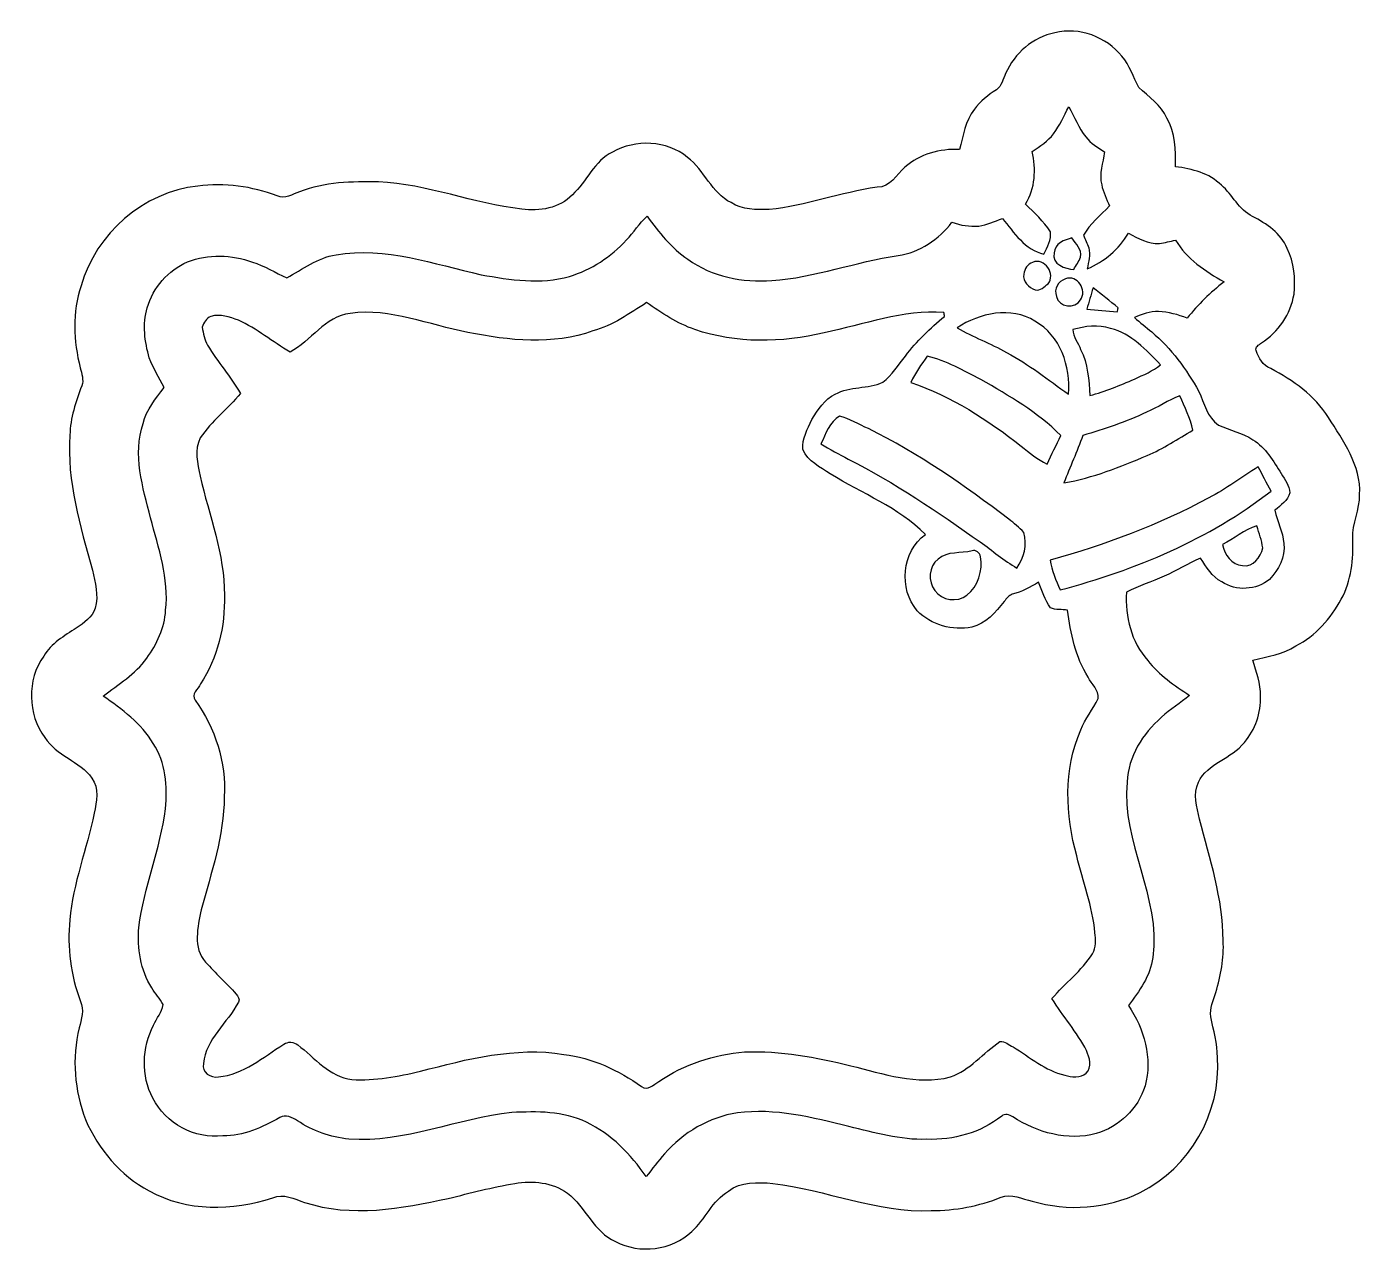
# Model space of a CAD drawing. Header units: centimetres. Extents: x -15.9 to 15.9, y -15.1 to 14.1.
import ezdxf

# ---------------------------------------------------------------- set-up
doc = ezdxf.new("R2010")
doc.units = ezdxf.units.CM
doc.header["$MEASUREMENT"] = 0
doc.layers.add('Layer 1', color=7, linetype='Continuous')

msp = doc.modelspace()

# ---------------------------------------------------------------- linework, layer by layer
at = {"layer": 'Layer 1', "color": 250}
for points, knots in [([(8.6046, 13.97212), (9.18774, 14.11781), (9.82839, 13.87616), (10.20127, 13.41226), (10.20127, 13.41226), (10.39107, 13.19847), (10.46903, 12.92119), (10.5985, 12.67354), (10.5985, 12.67354), (10.83945, 12.44741), (11.13014, 12.25374), (11.26807, 11.93976), (11.26807, 11.93976), (11.48292, 11.59369), (11.47657, 11.17812), (11.47692, 10.78442), (11.47692, 10.78442), (11.86744, 10.73079), (12.27914, 10.63343), (12.567, 10.34415), (12.567, 10.34415), (12.84041, 10.12225), (12.97869, 9.75113), (13.30925, 9.6012), (13.30925, 9.6012), (13.64227, 9.42869), (13.98587, 9.2008), (14.13157, 8.83885), (14.13157, 8.83885), (14.30937, 8.50512), (14.33089, 8.11706), (14.29844, 7.74771), (14.29844, 7.74771), (14.21342, 7.27745), (13.92696, 6.84142), (13.5188, 6.58918), (13.5188, 6.58918), (13.46165, 6.54509), (13.36428, 6.49852), (13.39532, 6.40856), (13.39532, 6.40856), (13.45353, 6.22935), (13.55407, 6.0512), (13.74105, 5.9817), (13.74105, 5.9817), (14.27797, 5.70124), (14.7895, 5.33576), (15.11547, 4.81506), (15.11547, 4.81506), (15.4619, 4.25591), (15.89828, 3.67559), (15.85736, 2.98097), (15.85736, 2.98097), (15.86794, 2.62326), (15.67956, 2.29306), (15.69297, 1.93463), (15.69297, 1.93463), (15.72225, 1.44145), (15.65734, 0.92886), (15.42168, 0.4886), (15.42168, 0.4886), (15.17262, 0.02963), (14.81243, -0.381), (14.34289, -0.6223), (14.34289, -0.6223), (14.03315, -0.81562), (13.66837, -0.88159), (13.31807, -0.96308), (13.31807, -0.96308), (13.38827, -1.24566), (13.51139, -1.51836), (13.49692, -1.81645), (13.49692, -1.81645), (13.51562, -2.2158), (13.37381, -2.6162), (13.11628, -2.92065), (13.11628, -2.92065), (12.81289, -3.3087), (12.24033, -3.40607), (12.01984, -3.86997), (12.01984, -3.86997), (11.88508, -4.15008), (11.99092, -4.45946), (12.04489, -4.74521), (12.04489, -4.74521), (12.29289, -5.6956), (12.60546, -6.64457), (12.60934, -7.63729), (12.60934, -7.63729), (12.63721, -8.05674), (12.55501, -8.47372), (12.43365, -8.87307), (12.43365, -8.87307), (12.38074, -9.06039), (12.28478, -9.24913), (12.31865, -9.44986), (12.31865, -9.44986), (12.37297, -9.77441), (12.48198, -10.09015), (12.47175, -10.42388), (12.47175, -10.42388), (12.57476, -11.73198), (11.80959, -13.05348), (10.63625, -13.63451), (10.63625, -13.63451), (9.84603, -14.02856), (8.90623, -14.09206), (8.06274, -13.83877), (8.06274, -13.83877), (7.82532, -13.79714), (7.56638, -13.65215), (7.32331, -13.74704), (7.32331, -13.74704), (6.79626, -13.96118), (6.2297, -14.06701), (5.66138, -14.06737), (5.66138, -14.06737), (4.36668, -14.11887), (3.15595, -13.57207), (1.88736, -13.41826), (1.88736, -13.41826), (1.53106, -13.38756), (1.12959, -13.37063), (0.8315, -13.60382), (0.8315, -13.60382), (0.44697, -13.82818), (0.28257, -14.27586), (-0.03881, -14.56655), (-0.03881, -14.56655), (-0.514, -15.01528), (-1.27882, -15.107), (-1.85349, -14.80185), (-1.85349, -14.80185), (-2.37737, -14.57748), (-2.56223, -13.97952), (-2.99932, -13.65144), (-2.99932, -13.65144), (-3.35492, -13.38368), (-3.82658, -13.35123), (-4.25274, -13.42002), (-4.25274, -13.42002), (-4.78719, -13.50539), (-5.31001, -13.64862), (-5.8353, -13.77632), (-5.8353, -13.77632), (-6.94902, -14.02186), (-8.14352, -14.23599), (-9.25477, -13.87052), (-9.25477, -13.87052), (-9.49572, -13.79044), (-9.75572, -13.64791), (-10.01148, -13.76221), (-10.01148, -13.76221), (-10.96469, -14.07195), (-12.065, -14.09453), (-12.95823, -13.595), (-12.95823, -13.595), (-13.64686, -13.23411), (-14.16085, -12.60263), (-14.47271, -11.90025), (-14.47271, -11.90025), (-14.73271, -11.20846), (-14.80185, -10.43693), (-14.61982, -9.71726), (-14.61982, -9.71726), (-14.57537, -9.5123), (-14.49599, -9.2904), (-14.59054, -9.08579), (-14.59054, -9.08579), (-14.8269, -8.46878), (-14.90839, -7.79815), (-14.84348, -7.14199), (-14.84348, -7.14199), (-14.76904, -6.27239), (-14.43955, -5.455), (-14.26245, -4.60622), (-14.26245, -4.60622), (-14.21836, -4.32929), (-14.13404, -4.01391), (-14.31819, -3.76943), (-14.31819, -3.76943), (-14.60782, -3.3588), (-15.17333, -3.24273), (-15.43544, -2.80564), (-15.43544, -2.80564), (-15.85313, -2.25531), (-15.87112, -1.42734), (-15.46648, -0.86572), (-15.46648, -0.86572), (-15.29045, -0.56233), (-14.97189, -0.3877), (-14.69037, -0.1972), (-14.69037, -0.1972), (-14.51293, -0.07549), (-14.30373, 0.05362), (-14.24305, 0.27517), (-14.24305, 0.27517), (-14.15274, 0.57573), (-14.23917, 0.88653), (-14.3062, 1.18145), (-14.3062, 1.18145), (-14.59442, 2.22779), (-14.9225, 3.29424), (-14.84242, 4.39385), (-14.84242, 4.39385), (-14.83713, 4.80201), (-14.70237, 5.19007), (-14.56161, 5.56789), (-14.56161, 5.56789), (-14.50305, 5.70936), (-14.56619, 5.85682), (-14.59618, 5.99652), (-14.59618, 5.99652), (-14.75846, 6.63504), (-14.78986, 7.32049), (-14.57678, 7.95126), (-14.57678, 7.95126), (-14.22259, 9.19162), (-13.09017, 10.18787), (-11.79936, 10.32122), (-11.79936, 10.32122), (-11.16118, 10.41047), (-10.50854, 10.31699), (-9.90882, 10.08768), (-9.90882, 10.08768), (-9.72714, 10.00619), (-9.54581, 10.13495), (-9.37613, 10.18399), (-9.37613, 10.18399), (-8.78099, 10.4207), (-8.12729, 10.43622), (-7.49618, 10.4207), (-7.49618, 10.4207), (-6.3306, 10.37696), (-5.23875, 9.89824), (-4.08623, 9.77512), (-4.08623, 9.77512), (-3.66501, 9.71268), (-3.18876, 9.7984), (-2.88219, 10.11379), (-2.88219, 10.11379), (-2.53683, 10.42776), (-2.36361, 10.92376), (-1.9244, 11.13296), (-1.9244, 11.13296), (-1.37689, 11.44094), (-0.63218, 11.41836), (-0.14217, 11.00702), (-0.14217, 11.00702), (0.26106, 10.70046), (0.43215, 10.16388), (0.89782, 9.92858), (0.89782, 9.92858), (1.16522, 9.75572), (1.50001, 9.75783), (1.80587, 9.76418), (1.80587, 9.76418), (2.67794, 9.85591), (3.50661, 10.16917), (4.37303, 10.29723), (4.37303, 10.29723), (4.68559, 10.29159), (4.82953, 10.59109), (5.03273, 10.77136), (5.03273, 10.77136), (5.38515, 11.08322), (5.86493, 11.22186), (6.3306, 11.19082), (6.3306, 11.19082), (6.42091, 11.51855), (6.47206, 11.87662), (6.68867, 12.15072), (6.68867, 12.15072), (6.82413, 12.34546), (7.01746, 12.48622), (7.21078, 12.61816), (7.21078, 12.61816), (7.34166, 12.70529), (7.36565, 12.87145), (7.43197, 13.00268), (7.43197, 13.00268), (7.64399, 13.48564), (8.08284, 13.86805), (8.6046, 13.97212), (8.6046, 13.97212), (8.6046, 13.97212), (8.6046, 13.97212), (8.6046, 13.97212)], [0, 0, 0, 0, 0.01369863, 0.01369863, 0.01369863, 0.01369863, 0.02739726, 0.02739726, 0.02739726, 0.02739726, 0.04109589, 0.04109589, 0.04109589, 0.04109589, 0.05479452, 0.05479452, 0.05479452, 0.05479452, 0.06849315, 0.06849315, 0.06849315, 0.06849315, 0.08219178, 0.08219178, 0.08219178, 0.08219178, 0.09589041, 0.09589041, 0.09589041, 0.09589041, 0.10958904, 0.10958904, 0.10958904, 0.10958904, 0.12328767, 0.12328767, 0.12328767, 0.12328767, 0.1369863, 0.1369863, 0.1369863, 0.1369863, 0.15068493, 0.15068493, 0.15068493, 0.15068493, 0.16438356, 0.16438356, 0.16438356, 0.16438356, 0.17808219, 0.17808219, 0.17808219, 0.17808219, 0.19178082, 0.19178082, 0.19178082, 0.19178082, 0.20547945, 0.20547945, 0.20547945, 0.20547945, 0.21917808, 0.21917808, 0.21917808, 0.21917808, 0.23287671, 0.23287671, 0.23287671, 0.23287671, 0.24657534, 0.24657534, 0.24657534, 0.24657534, 0.26027397, 0.26027397, 0.26027397, 0.26027397, 0.2739726, 0.2739726, 0.2739726, 0.2739726, 0.28767123, 0.28767123, 0.28767123, 0.28767123, 0.30136986, 0.30136986, 0.30136986, 0.30136986, 0.31506849, 0.31506849, 0.31506849, 0.31506849, 0.32876712, 0.32876712, 0.32876712, 0.32876712, 0.34246575, 0.34246575, 0.34246575, 0.34246575, 0.35616438, 0.35616438, 0.35616438, 0.35616438, 0.36986301, 0.36986301, 0.36986301, 0.36986301, 0.38356164, 0.38356164, 0.38356164, 0.38356164, 0.39726027, 0.39726027, 0.39726027, 0.39726027, 0.4109589, 0.4109589, 0.4109589, 0.4109589, 0.42465753, 0.42465753, 0.42465753, 0.42465753, 0.43835616, 0.43835616, 0.43835616, 0.43835616, 0.45205479, 0.45205479, 0.45205479, 0.45205479, 0.46575342, 0.46575342, 0.46575342, 0.46575342, 0.47945205, 0.47945205, 0.47945205, 0.47945205, 0.49315068, 0.49315068, 0.49315068, 0.49315068, 0.50684932, 0.50684932, 0.50684932, 0.50684932, 0.52054795, 0.52054795, 0.52054795, 0.52054795, 0.53424658, 0.53424658, 0.53424658, 0.53424658, 0.54794521, 0.54794521, 0.54794521, 0.54794521, 0.56164384, 0.56164384, 0.56164384, 0.56164384, 0.57534247, 0.57534247, 0.57534247, 0.57534247, 0.5890411, 0.5890411, 0.5890411, 0.5890411, 0.60273973, 0.60273973, 0.60273973, 0.60273973, 0.61643836, 0.61643836, 0.61643836, 0.61643836, 0.63013699, 0.63013699, 0.63013699, 0.63013699, 0.64383562, 0.64383562, 0.64383562, 0.64383562, 0.65753425, 0.65753425, 0.65753425, 0.65753425, 0.67123288, 0.67123288, 0.67123288, 0.67123288, 0.68493151, 0.68493151, 0.68493151, 0.68493151, 0.69863014, 0.69863014, 0.69863014, 0.69863014, 0.71232877, 0.71232877, 0.71232877, 0.71232877, 0.7260274, 0.7260274, 0.7260274, 0.7260274, 0.73972603, 0.73972603, 0.73972603, 0.73972603, 0.75342466, 0.75342466, 0.75342466, 0.75342466, 0.76712329, 0.76712329, 0.76712329, 0.76712329, 0.78082192, 0.78082192, 0.78082192, 0.78082192, 0.79452055, 0.79452055, 0.79452055, 0.79452055, 0.80821918, 0.80821918, 0.80821918, 0.80821918, 0.82191781, 0.82191781, 0.82191781, 0.82191781, 0.83561644, 0.83561644, 0.83561644, 0.83561644, 0.84931507, 0.84931507, 0.84931507, 0.84931507, 0.8630137, 0.8630137, 0.8630137, 0.8630137, 0.87671233, 0.87671233, 0.87671233, 0.87671233, 0.89041096, 0.89041096, 0.89041096, 0.89041096, 0.90410959, 0.90410959, 0.90410959, 0.90410959, 0.91780822, 0.91780822, 0.91780822, 0.91780822, 0.93150685, 0.93150685, 0.93150685, 0.93150685, 0.94520548, 0.94520548, 0.94520548, 0.94520548, 0.95890411, 0.95890411, 0.95890411, 0.95890411, 0.97260274, 0.97260274, 0.97260274, 0.97260274, 1, 1, 1, 1]), ([(8.93269, 12.20893), (8.82403, 11.99056), (8.72314, 11.76584), (8.57462, 11.57111), (8.57462, 11.57111), (8.43915, 11.39402), (8.24971, 11.27019), (8.06626, 11.14848), (8.06626, 11.14848), (8.15375, 10.7248), (8.14246, 10.26971), (7.90646, 9.89647), (7.90646, 9.89647), (8.10966, 9.68375), (8.34002, 9.48831), (8.49595, 9.23607), (8.49595, 9.23607), (8.53581, 9.04522), (8.41199, 8.87483), (8.34496, 8.7055), (8.34496, 8.7055), (7.89234, 8.79651), (7.62847, 9.22479), (7.3533, 9.55287), (7.3533, 9.55287), (7.17127, 9.47596), (6.98535, 9.40259), (6.79027, 9.36801), (6.79027, 9.36801), (6.57366, 9.35708), (6.3567, 9.38671), (6.15421, 9.46362), (6.15421, 9.46362), (5.84235, 9.05263), (5.3915, 8.74183), (4.87257, 8.6741), (4.87257, 8.6741), (3.86151, 8.51994), (2.89243, 8.14881), (1.86831, 8.07226), (1.86831, 8.07226), (1.17299, 8.02675), (0.4378, 8.15799), (-0.13053, 8.58308), (-0.13053, 8.58308), (-0.53269, 8.84096), (-0.81986, 9.23008), (-1.10384, 9.60508), (-1.10384, 9.60508), (-1.2887, 9.43575), (-1.41958, 9.21738), (-1.59597, 9.03993), (-1.59597, 9.03993), (-1.95933, 8.636), (-2.43311, 8.33614), (-2.94958, 8.17069), (-2.94958, 8.17069), (-3.63749, 7.98195), (-4.36174, 8.0839), (-5.05072, 8.21443), (-5.05072, 8.21443), (-6.18631, 8.46349), (-7.32755, 8.89106), (-8.50724, 8.68468), (-8.50724, 8.68468), (-8.9468, 8.61942), (-9.3031, 8.34425), (-9.68093, 8.13752), (-9.68093, 8.13752), (-9.95468, 8.25959), (-10.20833, 8.42786), (-10.49761, 8.51394), (-10.49761, 8.51394), (-10.99114, 8.6935), (-11.55171, 8.71502), (-12.04313, 8.51641), (-12.04313, 8.51641), (-12.50597, 8.32379), (-12.86334, 7.90646), (-13.00057, 7.42632), (-13.00057, 7.42632), (-13.12051, 7.0358), (-13.06054, 6.61846), (-12.95329, 6.23288), (-12.95329, 6.23288), (-12.86157, 5.98523), (-12.71658, 5.76227), (-12.59981, 5.52662), (-12.59981, 5.52662), (-12.80583, 5.26803), (-13.01468, 4.99674), (-13.10146, 4.67254), (-13.10146, 4.67254), (-13.3477, 3.93206), (-13.11063, 3.1496), (-12.92049, 2.42746), (-12.92049, 2.42746), (-12.73951, 1.70603), (-12.47669, 0.98037), (-12.56383, 0.22366), (-12.56383, 0.22366), (-12.58535, -0.19438), (-12.77479, -0.58349), (-13.01433, -0.91899), (-13.01433, -0.91899), (-13.28526, -1.29646), (-13.69095, -1.5367), (-14.04902, -1.81998), (-14.04902, -1.81998), (-13.59994, -2.13007), (-13.14379, -2.46874), (-12.85663, -2.94393), (-12.85663, -2.94393), (-12.56771, -3.40219), (-12.50844, -3.97087), (-12.56912, -4.49933), (-12.56912, -4.49933), (-12.68518, -5.46171), (-13.07712, -6.36482), (-13.20377, -7.32472), (-13.20377, -7.32472), (-13.23446, -7.81826), (-13.17061, -8.3439), (-12.88944, -8.76371), (-12.88944, -8.76371), (-12.81395, -8.90588), (-12.6933, -9.01841), (-12.62133, -9.16199), (-12.62133, -9.16199), (-12.65026, -9.34191), (-12.78361, -9.48549), (-12.84887, -9.65341), (-12.84887, -9.65341), (-13.12686, -10.18434), (-13.15085, -10.85356), (-12.86792, -11.38696), (-12.86792, -11.38696), (-12.56524, -11.98986), (-11.87344, -12.36698), (-11.20175, -12.28725), (-11.20175, -12.28725), (-10.7128, -12.29572), (-10.26301, -12.08299), (-9.84497, -11.85086), (-9.84497, -11.85086), (-9.70774, -11.76726), (-9.5444, -11.84804), (-9.42446, -11.92706), (-9.42446, -11.92706), (-9.06357, -12.17366), (-8.63671, -12.32182), (-8.20279, -12.36345), (-8.20279, -12.36345), (-6.86894, -12.46293), (-5.62857, -11.87097), (-4.32153, -11.73198), (-4.32153, -11.73198), (-3.7271, -11.7027), (-3.09563, -11.69317), (-2.54882, -11.96481), (-2.54882, -11.96481), (-1.95404, -12.23645), (-1.49472, -12.73034), (-1.12219, -13.25598), (-1.12219, -13.25598), (-0.97861, -13.07536), (-0.84596, -12.88591), (-0.68933, -12.71623), (-0.68933, -12.71623), (-0.24518, -12.20717), (0.37359, -11.83993), (1.04563, -11.74044), (1.04563, -11.74044), (1.94204, -11.62191), (2.83704, -11.85016), (3.7017, -12.06606), (3.7017, -12.06606), (4.31165, -12.20682), (4.92301, -12.39379), (5.5566, -12.36909), (5.5566, -12.36909), (6.18843, -12.39061), (6.83789, -12.21493), (7.33742, -11.81841), (7.33742, -11.81841), (7.4168, -11.74538), (7.52016, -11.78842), (7.59954, -11.8364), (7.59954, -11.8364), (8.18162, -12.21211), (8.90376, -12.41143), (9.58956, -12.23433), (9.58956, -12.23433), (10.13001, -12.07594), (10.58474, -11.64237), (10.7502, -11.10015), (10.7502, -11.10015), (10.93294, -10.44081), (10.73115, -9.73561), (10.35297, -9.18422), (10.35297, -9.18422), (10.61085, -8.83955), (10.88355, -8.48113), (10.9347, -8.03804), (10.9347, -8.03804), (11.13437, -6.59624), (10.17799, -5.30225), (10.32404, -3.86362), (10.32404, -3.86362), (10.34486, -3.25826), (10.69552, -2.71145), (11.14143, -2.32234), (11.14143, -2.32234), (11.34674, -2.12584), (11.59545, -1.98402), (11.81241, -1.80164), (11.81241, -1.80164), (11.4487, -1.56457), (11.08251, -1.31727), (10.81476, -0.96873), (10.81476, -0.96873), (10.41859, -0.53023), (10.2743, 0.07832), (10.30781, 0.65758), (10.30781, 0.65758), (10.59427, 0.81139), (10.91036, 0.89606), (11.20352, 1.0354), (11.20352, 1.0354), (11.50091, 1.16029), (11.76937, 1.34444), (12.06923, 1.46509), (12.06923, 1.46509), (12.21317, 1.25624), (12.34334, 1.02306), (12.57794, 0.90205), (12.57794, 0.90205), (12.91378, 0.67345), (13.40379, 0.70132), (13.71494, 0.96097), (13.71494, 0.96097), (13.9319, 1.18533), (14.09277, 1.49578), (14.05431, 1.81645), (14.05431, 1.81645), (14.02962, 2.09091), (13.90191, 2.33927), (13.84194, 2.60526), (13.84194, 2.60526), (13.97564, 2.7238), (14.15203, 2.83563), (14.19331, 3.02013), (14.19331, 3.02013), (14.18907, 3.19158), (14.07583, 3.33622), (13.99328, 3.47839), (13.99328, 3.47839), (13.80243, 3.77261), (13.62498, 4.09857), (13.3163, 4.2859), (13.3163, 4.2859), (13.06865, 4.45699), (12.76562, 4.50427), (12.49962, 4.63444), (12.49962, 4.63444), (12.2241, 4.81083), (12.16131, 5.16114), (12.02796, 5.43525), (12.02796, 5.43525), (11.73797, 5.96406), (11.37461, 6.46289), (10.90824, 6.85059), (10.90824, 6.85059), (10.77383, 6.96666), (10.62849, 7.06967), (10.50219, 7.19455), (10.50219, 7.19455), (10.6807, 7.27745), (10.87014, 7.34166), (11.07017, 7.33813), (11.07017, 7.33813), (11.30653, 7.33425), (11.53336, 7.25523), (11.75526, 7.18114), (11.75526, 7.18114), (12.01032, 7.50429), (12.30736, 7.78827), (12.6298, 8.04298), (12.6298, 8.04298), (12.18636, 8.29592), (11.74291, 8.58943), (11.4748, 9.03676), (11.4748, 9.03676), (11.3478, 9.00889), (11.22116, 8.97361), (11.09345, 8.95703), (11.09345, 8.95703), (10.82428, 8.94292), (10.58862, 9.08473), (10.35685, 9.19903), (10.35685, 9.19903), (10.12402, 8.82403), (9.78464, 8.51923), (9.37295, 8.35484), (9.37295, 8.35484), (9.40611, 8.51888), (9.45339, 8.68574), (9.40999, 8.85366), (9.40999, 8.85366), (9.38459, 8.9595), (9.31721, 9.0484), (9.28582, 9.15176), (9.28582, 9.15176), (9.43398, 9.43116), (9.69222, 9.62378), (9.90529, 9.85026), (9.90529, 9.85026), (9.83897, 10.01571), (9.74796, 10.17482), (9.71973, 10.35297), (9.71973, 10.35297), (9.65094, 10.6172), (9.75325, 10.87649), (9.78359, 11.13719), (9.78359, 11.13719), (9.62484, 11.23985), (9.45515, 11.33757), (9.34332, 11.49456), (9.34332, 11.49456), (9.16481, 11.70799), (9.07344, 11.97257), (8.93269, 12.20893)], [0, 0, 0, 0, 0.01190476, 0.01190476, 0.01190476, 0.01190476, 0.02380952, 0.02380952, 0.02380952, 0.02380952, 0.03571429, 0.03571429, 0.03571429, 0.03571429, 0.04761905, 0.04761905, 0.04761905, 0.04761905, 0.05952381, 0.05952381, 0.05952381, 0.05952381, 0.07142857, 0.07142857, 0.07142857, 0.07142857, 0.08333333, 0.08333333, 0.08333333, 0.08333333, 0.0952381, 0.0952381, 0.0952381, 0.0952381, 0.10714286, 0.10714286, 0.10714286, 0.10714286, 0.11904762, 0.11904762, 0.11904762, 0.11904762, 0.13095238, 0.13095238, 0.13095238, 0.13095238, 0.14285714, 0.14285714, 0.14285714, 0.14285714, 0.1547619, 0.1547619, 0.1547619, 0.1547619, 0.16666667, 0.16666667, 0.16666667, 0.16666667, 0.17857143, 0.17857143, 0.17857143, 0.17857143, 0.19047619, 0.19047619, 0.19047619, 0.19047619, 0.20238095, 0.20238095, 0.20238095, 0.20238095, 0.21428571, 0.21428571, 0.21428571, 0.21428571, 0.22619048, 0.22619048, 0.22619048, 0.22619048, 0.23809524, 0.23809524, 0.23809524, 0.23809524, 0.25, 0.25, 0.25, 0.25, 0.26190476, 0.26190476, 0.26190476, 0.26190476, 0.27380952, 0.27380952, 0.27380952, 0.27380952, 0.28571429, 0.28571429, 0.28571429, 0.28571429, 0.29761905, 0.29761905, 0.29761905, 0.29761905, 0.30952381, 0.30952381, 0.30952381, 0.30952381, 0.32142857, 0.32142857, 0.32142857, 0.32142857, 0.33333333, 0.33333333, 0.33333333, 0.33333333, 0.3452381, 0.3452381, 0.3452381, 0.3452381, 0.35714286, 0.35714286, 0.35714286, 0.35714286, 0.36904762, 0.36904762, 0.36904762, 0.36904762, 0.38095238, 0.38095238, 0.38095238, 0.38095238, 0.39285714, 0.39285714, 0.39285714, 0.39285714, 0.4047619, 0.4047619, 0.4047619, 0.4047619, 0.41666667, 0.41666667, 0.41666667, 0.41666667, 0.42857143, 0.42857143, 0.42857143, 0.42857143, 0.44047619, 0.44047619, 0.44047619, 0.44047619, 0.45238095, 0.45238095, 0.45238095, 0.45238095, 0.46428571, 0.46428571, 0.46428571, 0.46428571, 0.47619048, 0.47619048, 0.47619048, 0.47619048, 0.48809524, 0.48809524, 0.48809524, 0.48809524, 0.5, 0.5, 0.5, 0.5, 0.51190476, 0.51190476, 0.51190476, 0.51190476, 0.52380952, 0.52380952, 0.52380952, 0.52380952, 0.53571429, 0.53571429, 0.53571429, 0.53571429, 0.54761905, 0.54761905, 0.54761905, 0.54761905, 0.55952381, 0.55952381, 0.55952381, 0.55952381, 0.57142857, 0.57142857, 0.57142857, 0.57142857, 0.58333333, 0.58333333, 0.58333333, 0.58333333, 0.5952381, 0.5952381, 0.5952381, 0.5952381, 0.60714286, 0.60714286, 0.60714286, 0.60714286, 0.61904762, 0.61904762, 0.61904762, 0.61904762, 0.63095238, 0.63095238, 0.63095238, 0.63095238, 0.64285714, 0.64285714, 0.64285714, 0.64285714, 0.6547619, 0.6547619, 0.6547619, 0.6547619, 0.66666667, 0.66666667, 0.66666667, 0.66666667, 0.67857143, 0.67857143, 0.67857143, 0.67857143, 0.69047619, 0.69047619, 0.69047619, 0.69047619, 0.70238095, 0.70238095, 0.70238095, 0.70238095, 0.71428571, 0.71428571, 0.71428571, 0.71428571, 0.72619048, 0.72619048, 0.72619048, 0.72619048, 0.73809524, 0.73809524, 0.73809524, 0.73809524, 0.75, 0.75, 0.75, 0.75, 0.76190476, 0.76190476, 0.76190476, 0.76190476, 0.77380952, 0.77380952, 0.77380952, 0.77380952, 0.78571429, 0.78571429, 0.78571429, 0.78571429, 0.79761905, 0.79761905, 0.79761905, 0.79761905, 0.80952381, 0.80952381, 0.80952381, 0.80952381, 0.82142857, 0.82142857, 0.82142857, 0.82142857, 0.83333333, 0.83333333, 0.83333333, 0.83333333, 0.8452381, 0.8452381, 0.8452381, 0.8452381, 0.85714286, 0.85714286, 0.85714286, 0.85714286, 0.86904762, 0.86904762, 0.86904762, 0.86904762, 0.88095238, 0.88095238, 0.88095238, 0.88095238, 0.89285714, 0.89285714, 0.89285714, 0.89285714, 0.9047619, 0.9047619, 0.9047619, 0.9047619, 0.91666667, 0.91666667, 0.91666667, 0.91666667, 0.92857143, 0.92857143, 0.92857143, 0.92857143, 0.94047619, 0.94047619, 0.94047619, 0.94047619, 0.95238095, 0.95238095, 0.95238095, 0.95238095, 0.96428571, 0.96428571, 0.96428571, 0.96428571, 0.97619048, 0.97619048, 0.97619048, 0.97619048, 1, 1, 1, 1]), ([(8.58732, 8.73337), (8.59331, 8.94856), (8.83179, 9.05157), (9.01136, 9.08756), (9.01136, 9.08756), (9.09673, 8.94609), (9.25407, 8.82015), (9.21491, 8.63247), (9.21491, 8.63247), (9.17892, 8.52593), (9.10625, 8.43597), (9.05475, 8.3372), (9.05475, 8.3372), (8.84837, 8.35378), (8.52523, 8.45397), (8.58732, 8.73337)], [0, 0, 0, 0, 0.2, 0.2, 0.2, 0.2, 0.4, 0.4, 0.4, 0.4, 0.6, 0.6, 0.6, 0.6, 1, 1, 1, 1]), ([(8.07508, 8.50794), (8.36471, 8.63036), (8.63106, 8.21937), (8.44232, 7.99641), (8.44232, 7.99641), (8.35272, 7.93327), (8.25853, 7.8172), (8.13576, 7.85177), (8.13576, 7.85177), (7.98301, 7.90081), (7.83414, 8.05427), (7.8613, 8.22537), (7.8613, 8.22537), (7.88352, 8.34425), (7.94949, 8.47337), (8.07508, 8.50794)], [0, 0, 0, 0, 0.2, 0.2, 0.2, 0.2, 0.4, 0.4, 0.4, 0.4, 0.6, 0.6, 0.6, 0.6, 1, 1, 1, 1]), ([(8.85472, 8.11283), (9.13941, 8.22678), (9.37789, 7.84154), (9.2142, 7.6133), (9.2142, 7.6133), (9.09249, 7.38681), (8.68997, 7.4362), (8.64482, 7.69514), (8.64482, 7.69514), (8.56333, 7.87365), (8.6868, 8.05956), (8.85472, 8.11283)], [0, 0, 0, 0, 0.25, 0.25, 0.25, 0.25, 0.5, 0.5, 0.5, 0.5, 1, 1, 1, 1]), ([(9.51265, 7.89869), (9.71656, 7.74771), (9.91588, 7.58931), (10.1092, 7.42421), (10.1092, 7.42421), (10.10391, 7.39987), (10.09332, 7.35083), (10.08803, 7.32649), (10.08803, 7.32649), (9.84638, 7.35506), (9.60402, 7.37517), (9.36131, 7.39281), (9.36131, 7.39281), (9.4167, 7.56003), (9.46362, 7.72971), (9.51265, 7.89869)], [0, 0, 0, 0, 0.2, 0.2, 0.2, 0.2, 0.4, 0.4, 0.4, 0.4, 0.6, 0.6, 0.6, 0.6, 1, 1, 1, 1]), ([(-2.39148, 6.87423), (-1.92193, 7.00476), (-1.52118, 7.28945), (-1.11654, 7.54909), (-1.11654, 7.54909), (-0.75459, 7.30285), (-0.38735, 7.05309), (0.02963, 6.9088), (0.02963, 6.9088), (1.01882, 6.56872), (2.1022, 6.59059), (3.11115, 6.83366), (3.11115, 6.83366), (4.05694, 7.02098), (4.98334, 7.38434), (5.96441, 7.31308), (5.96441, 7.31308), (5.96759, 7.29015), (5.97359, 7.245), (5.97641, 7.22242), (5.97641, 7.22242), (5.63774, 6.93737), (5.31389, 6.63046), (5.04613, 6.27662), (5.04613, 6.27662), (4.86904, 6.06743), (4.73428, 5.81589), (4.50885, 5.65362), (4.50885, 5.65362), (4.15184, 5.49028), (3.72322, 5.56542), (3.37714, 5.37034), (3.37714, 5.37034), (3.12032, 5.24651), (2.96016, 5.00345), (2.82222, 4.76497), (2.82222, 4.76497), (2.71286, 4.54201), (2.58339, 4.30742), (2.60526, 4.05024), (2.60526, 4.05024), (2.72803, 3.77014), (3.01696, 3.63044), (3.25861, 3.46957), (3.25861, 3.46957), (4.01814, 2.99896), (4.88844, 2.67794), (5.52238, 2.02812), (5.52238, 2.02812), (4.95688, 1.61819), (4.88244, 0.73413), (5.32906, 0.21414), (5.32906, 0.21414), (5.65644, -0.13194), (6.1662, -0.26564), (6.62834, -0.17533), (6.62834, -0.17533), (6.95925, -0.09701), (7.19314, 0.18062), (7.39563, 0.43533), (7.39563, 0.43533), (7.45314, 0.49953), (7.50464, 0.58032), (7.59107, 0.60748), (7.59107, 0.60748), (7.81226, 0.6671), (8.0197, 0.76941), (8.21231, 0.89253), (8.21231, 0.89253), (8.30897, 0.68933), (8.36824, 0.46496), (8.49877, 0.27975), (8.49877, 0.27975), (8.62436, 0.22719), (8.77323, 0.25118), (8.90658, 0.22684), (8.90658, 0.22684), (8.97431, -0.32526), (9.09496, -0.889), (9.39553, -1.3656), (9.39553, -1.3656), (9.4809, -1.53211), (9.646, -1.67464), (9.63648, -1.87854), (9.63648, -1.87854), (9.50207, -2.12937), (9.32709, -2.35867), (9.21949, -2.62431), (9.21949, -2.62431), (8.8011, -3.56623), (8.85613, -4.64644), (9.1246, -5.62292), (9.1246, -5.62292), (9.26782, -6.23182), (9.50101, -6.82307), (9.55887, -7.44996), (9.55887, -7.44996), (9.57721, -7.61541), (9.58532, -7.79886), (9.50136, -7.95091), (9.50136, -7.95091), (9.24242, -8.36119), (8.84343, -8.65046), (8.53511, -9.01947), (8.53511, -9.01947), (8.79475, -9.44174), (9.12918, -9.81639), (9.35814, -10.25807), (9.35814, -10.25807), (9.43081, -10.42423), (9.48937, -10.64966), (9.34932, -10.79571), (9.34932, -10.79571), (9.21244, -10.91777), (9.00042, -10.89378), (8.83885, -10.84404), (8.83885, -10.84404), (8.37459, -10.73573), (8.00806, -10.41118), (7.61012, -10.16988), (7.61012, -10.16988), (7.50535, -10.13143), (7.41327, -10.02101), (7.29439, -10.04252), (7.29439, -10.04252), (6.89398, -10.30852), (6.58707, -10.72197), (6.12211, -10.88566), (6.12211, -10.88566), (5.31989, -11.08781), (4.51697, -10.81193), (3.74403, -10.61685), (3.74403, -10.61685), (2.91818, -10.41647), (2.07222, -10.25243), (1.21814, -10.28806), (1.21814, -10.28806), (0.49495, -10.35826), (-0.22437, -10.57663), (-0.82374, -10.99608), (-0.82374, -10.99608), (-0.94721, -11.06241), (-1.09149, -11.22856), (-1.23613, -11.11356), (-1.23613, -11.11356), (-1.78223, -10.72268), (-2.41018, -10.43023), (-3.08151, -10.34662), (-3.08151, -10.34662), (-4.23545, -10.16035), (-5.38833, -10.4581), (-6.49817, -10.74843), (-6.49817, -10.74843), (-7.03192, -10.87155), (-7.57696, -10.97809), (-8.12765, -10.94811), (-8.12765, -10.94811), (-8.66775, -10.88707), (-9.011, -10.42247), (-9.42058, -10.12296), (-9.42058, -10.12296), (-9.5123, -10.04217), (-9.65341, -10.03794), (-9.75325, -10.10673), (-9.75325, -10.10673), (-10.24502, -10.40871), (-10.70645, -10.83134), (-11.30582, -10.88355), (-11.30582, -10.88355), (-11.48327, -10.91671), (-11.72386, -10.77489), (-11.66036, -10.56464), (-11.66036, -10.56464), (-11.61415, -9.98008), (-11.08463, -9.59944), (-10.83204, -9.10272), (-10.83204, -9.10272), (-10.79077, -9.03217), (-10.84051, -8.96303), (-10.88602, -8.91117), (-10.88602, -8.91117), (-11.11744, -8.6487), (-11.38096, -8.41622), (-11.61098, -8.15269), (-11.61098, -8.15269), (-11.92318, -7.81932), (-11.79971, -7.30462), (-11.71681, -6.9028), (-11.71681, -6.9028), (-11.47692, -6.02156), (-11.17459, -5.13997), (-11.16824, -4.21605), (-11.16824, -4.21605), (-11.11426, -3.39549), (-11.38873, -2.57951), (-11.85863, -1.91382), (-11.85863, -1.91382), (-11.97293, -1.77906), (-11.7856, -1.64747), (-11.73551, -1.52964), (-11.73551, -1.52964), (-11.32487, -0.90946), (-11.1446, -0.15734), (-11.16506, 0.58208), (-11.16506, 0.58208), (-11.15836, 1.56034), (-11.52948, 2.47897), (-11.74503, 3.41948), (-11.74503, 3.41948), (-11.80218, 3.71687), (-11.89179, 4.04601), (-11.73798, 4.33105), (-11.73798, 4.33105), (-11.4748, 4.73004), (-11.07934, 5.01474), (-10.78371, 5.38798), (-10.78371, 5.38798), (-11.01725, 5.78767), (-11.32487, 6.13869), (-11.56335, 6.53556), (-11.56335, 6.53556), (-11.63955, 6.66538), (-11.67024, 6.81778), (-11.69388, 6.96383), (-11.69388, 6.96383), (-11.65578, 7.06755), (-11.59757, 7.1822), (-11.48539, 7.21854), (-11.48539, 7.21854), (-11.26596, 7.29262), (-11.03948, 7.20372), (-10.83275, 7.12787), (-10.83275, 7.12787), (-10.39213, 6.92961), (-10.0136, 6.61882), (-9.60191, 6.36976), (-9.60191, 6.36976), (-9.10061, 6.63469), (-8.77429, 7.21677), (-8.17174, 7.29333), (-8.17174, 7.29333), (-7.2076, 7.42421), (-6.29885, 7.01357), (-5.36822, 6.83895), (-5.36822, 6.83895), (-4.39103, 6.64351), (-3.34927, 6.53203), (-2.39148, 6.87423)], [0, 0, 0, 0, 0.01587302, 0.01587302, 0.01587302, 0.01587302, 0.03174603, 0.03174603, 0.03174603, 0.03174603, 0.04761905, 0.04761905, 0.04761905, 0.04761905, 0.06349206, 0.06349206, 0.06349206, 0.06349206, 0.07936508, 0.07936508, 0.07936508, 0.07936508, 0.0952381, 0.0952381, 0.0952381, 0.0952381, 0.11111111, 0.11111111, 0.11111111, 0.11111111, 0.12698413, 0.12698413, 0.12698413, 0.12698413, 0.14285714, 0.14285714, 0.14285714, 0.14285714, 0.15873016, 0.15873016, 0.15873016, 0.15873016, 0.17460317, 0.17460317, 0.17460317, 0.17460317, 0.19047619, 0.19047619, 0.19047619, 0.19047619, 0.20634921, 0.20634921, 0.20634921, 0.20634921, 0.22222222, 0.22222222, 0.22222222, 0.22222222, 0.23809524, 0.23809524, 0.23809524, 0.23809524, 0.25396825, 0.25396825, 0.25396825, 0.25396825, 0.26984127, 0.26984127, 0.26984127, 0.26984127, 0.28571429, 0.28571429, 0.28571429, 0.28571429, 0.3015873, 0.3015873, 0.3015873, 0.3015873, 0.31746032, 0.31746032, 0.31746032, 0.31746032, 0.33333333, 0.33333333, 0.33333333, 0.33333333, 0.34920635, 0.34920635, 0.34920635, 0.34920635, 0.36507937, 0.36507937, 0.36507937, 0.36507937, 0.38095238, 0.38095238, 0.38095238, 0.38095238, 0.3968254, 0.3968254, 0.3968254, 0.3968254, 0.41269841, 0.41269841, 0.41269841, 0.41269841, 0.42857143, 0.42857143, 0.42857143, 0.42857143, 0.44444444, 0.44444444, 0.44444444, 0.44444444, 0.46031746, 0.46031746, 0.46031746, 0.46031746, 0.47619048, 0.47619048, 0.47619048, 0.47619048, 0.49206349, 0.49206349, 0.49206349, 0.49206349, 0.50793651, 0.50793651, 0.50793651, 0.50793651, 0.52380952, 0.52380952, 0.52380952, 0.52380952, 0.53968254, 0.53968254, 0.53968254, 0.53968254, 0.55555556, 0.55555556, 0.55555556, 0.55555556, 0.57142857, 0.57142857, 0.57142857, 0.57142857, 0.58730159, 0.58730159, 0.58730159, 0.58730159, 0.6031746, 0.6031746, 0.6031746, 0.6031746, 0.61904762, 0.61904762, 0.61904762, 0.61904762, 0.63492063, 0.63492063, 0.63492063, 0.63492063, 0.65079365, 0.65079365, 0.65079365, 0.65079365, 0.66666667, 0.66666667, 0.66666667, 0.66666667, 0.68253968, 0.68253968, 0.68253968, 0.68253968, 0.6984127, 0.6984127, 0.6984127, 0.6984127, 0.71428571, 0.71428571, 0.71428571, 0.71428571, 0.73015873, 0.73015873, 0.73015873, 0.73015873, 0.74603175, 0.74603175, 0.74603175, 0.74603175, 0.76190476, 0.76190476, 0.76190476, 0.76190476, 0.77777778, 0.77777778, 0.77777778, 0.77777778, 0.79365079, 0.79365079, 0.79365079, 0.79365079, 0.80952381, 0.80952381, 0.80952381, 0.80952381, 0.82539683, 0.82539683, 0.82539683, 0.82539683, 0.84126984, 0.84126984, 0.84126984, 0.84126984, 0.85714286, 0.85714286, 0.85714286, 0.85714286, 0.87301587, 0.87301587, 0.87301587, 0.87301587, 0.88888889, 0.88888889, 0.88888889, 0.88888889, 0.9047619, 0.9047619, 0.9047619, 0.9047619, 0.92063492, 0.92063492, 0.92063492, 0.92063492, 0.93650794, 0.93650794, 0.93650794, 0.93650794, 0.95238095, 0.95238095, 0.95238095, 0.95238095, 0.96825397, 0.96825397, 0.96825397, 0.96825397, 1, 1, 1, 1]), ([(6.27556, 6.95184), (6.8132, 7.29474), (7.55791, 7.47219), (8.12871, 7.10459), (8.12871, 7.10459), (8.73619, 6.77333), (8.98172, 6.02509), (8.92881, 5.36893), (8.92881, 5.36893), (8.44409, 5.70936), (7.98124, 6.08577), (7.45419, 6.36094), (7.45419, 6.36094), (7.07249, 6.58036), (6.65409, 6.72747), (6.27556, 6.95184)], [0, 0, 0, 0, 0.2, 0.2, 0.2, 0.2, 0.4, 0.4, 0.4, 0.4, 0.6, 0.6, 0.6, 0.6, 1, 1, 1, 1]), ([(9.02899, 6.90562), (9.32074, 6.99135), (9.63612, 7.03439), (9.93105, 6.93103), (9.93105, 6.93103), (10.42741, 6.81214), (10.77595, 6.41914), (11.11991, 6.06989), (11.11991, 6.06989), (10.93646, 5.91926), (10.71351, 5.83001), (10.50078, 5.72982), (10.50078, 5.72982), (10.15259, 5.582), (9.80369, 5.43313), (9.43716, 5.33647), (9.43716, 5.33647), (9.41246, 5.709), (9.39024, 6.09282), (9.21773, 6.43255), (9.21773, 6.43255), (9.1634, 6.59201), (9.03111, 6.731), (9.02899, 6.90562)], [0, 0, 0, 0, 0.14285714, 0.14285714, 0.14285714, 0.14285714, 0.28571429, 0.28571429, 0.28571429, 0.28571429, 0.42857143, 0.42857143, 0.42857143, 0.42857143, 0.57142857, 0.57142857, 0.57142857, 0.57142857, 0.71428571, 0.71428571, 0.71428571, 0.71428571, 1, 1, 1, 1]), ([(5.56754, 6.27627), (6.0198, 6.16021), (6.43114, 5.93019), (6.84318, 5.71712), (6.84318, 5.71712), (7.51276, 5.33153), (8.19538, 4.94277), (8.74183, 4.38856), (8.74183, 4.38856), (8.64306, 4.15643), (8.5217, 3.93524), (8.41834, 3.70487), (8.41834, 3.70487), (8.19044, 3.81247), (7.99888, 3.97898), (7.80133, 4.13138), (7.80133, 4.13138), (7.00828, 4.76109), (6.1401, 5.31813), (5.17842, 5.65079), (5.17842, 5.65079), (5.27262, 5.87939), (5.42784, 6.07448), (5.56754, 6.27627)], [0, 0, 0, 0, 0.14285714, 0.14285714, 0.14285714, 0.14285714, 0.28571429, 0.28571429, 0.28571429, 0.28571429, 0.42857143, 0.42857143, 0.42857143, 0.42857143, 0.57142857, 0.57142857, 0.57142857, 0.57142857, 0.71428571, 0.71428571, 0.71428571, 0.71428571, 1, 1, 1, 1]), ([(10.78547, 4.94242), (11.05852, 5.05389), (11.30124, 5.22958), (11.57887, 5.33083), (11.57887, 5.33083), (11.69705, 5.06377), (11.82829, 4.79884), (11.88896, 4.51097), (11.88896, 4.51097), (11.53195, 4.30036), (11.18341, 4.07247), (10.801, 3.90984), (10.801, 3.90984), (10.15894, 3.64349), (9.50877, 3.37361), (8.8198, 3.25649), (8.8198, 3.25649), (8.96197, 3.63467), (9.13236, 4.00226), (9.26818, 4.38362), (9.26818, 4.38362), (9.78323, 4.54272), (10.29935, 4.70606), (10.78547, 4.94242)], [0, 0, 0, 0, 0.14285714, 0.14285714, 0.14285714, 0.14285714, 0.28571429, 0.28571429, 0.28571429, 0.28571429, 0.42857143, 0.42857143, 0.42857143, 0.42857143, 0.57142857, 0.57142857, 0.57142857, 0.57142857, 0.71428571, 0.71428571, 0.71428571, 0.71428571, 1, 1, 1, 1]), ([(3.03601, 4.1843), (3.15172, 4.41748), (3.23709, 4.71452), (3.47768, 4.84576), (3.47768, 4.84576), (3.7211, 4.78825), (3.93524, 4.64679), (4.16384, 4.54836), (4.16384, 4.54836), (5.35834, 3.96416), (6.45089, 3.19511), (7.50676, 2.39254), (7.50676, 2.39254), (7.62917, 2.29306), (7.76287, 2.20098), (7.8613, 2.0761), (7.8613, 2.0761), (7.95443, 1.78294), (7.86412, 1.47779), (7.69937, 1.22943), (7.69937, 1.22943), (7.38787, 1.40653), (7.11941, 1.64818), (6.82554, 1.85138), (6.82554, 1.85138), (5.81554, 2.56505), (4.78931, 3.26496), (3.68476, 3.82587), (3.68476, 3.82587), (3.46745, 3.9437), (3.2452, 4.05271), (3.03601, 4.1843)], [0, 0, 0, 0, 0.11111111, 0.11111111, 0.11111111, 0.11111111, 0.22222222, 0.22222222, 0.22222222, 0.22222222, 0.33333333, 0.33333333, 0.33333333, 0.33333333, 0.44444444, 0.44444444, 0.44444444, 0.44444444, 0.55555556, 0.55555556, 0.55555556, 0.55555556, 0.66666667, 0.66666667, 0.66666667, 0.66666667, 0.77777778, 0.77777778, 0.77777778, 0.77777778, 1, 1, 1, 1]), ([(12.26608, 2.90019), (12.68095, 3.11009), (13.0489, 3.39619), (13.44224, 3.64102), (13.44224, 3.64102), (13.54384, 3.44734), (13.64968, 3.25508), (13.74951, 3.05999), (13.74951, 3.05999), (12.27631, 1.91558), (10.52301, 1.18181), (8.72949, 0.70908), (8.72949, 0.70908), (8.63388, 0.93909), (8.5284, 1.17016), (8.49312, 1.41923), (8.49312, 1.41923), (9.79876, 1.77412), (11.07264, 2.25989), (12.26608, 2.90019)], [0, 0, 0, 0, 0.16666667, 0.16666667, 0.16666667, 0.16666667, 0.33333333, 0.33333333, 0.33333333, 0.33333333, 0.5, 0.5, 0.5, 0.5, 0.66666667, 0.66666667, 0.66666667, 0.66666667, 1, 1, 1, 1]), ([(12.5917, 1.78999), (12.8718, 1.92581), (13.11063, 2.14242), (13.41261, 2.23202), (13.41261, 2.23202), (13.46341, 2.06022), (13.52973, 1.89018), (13.5509, 1.71062), (13.5509, 1.71062), (13.50081, 1.49296), (13.33288, 1.23896), (13.07077, 1.29152), (13.07077, 1.29152), (12.80936, 1.30528), (12.64003, 1.55434), (12.5917, 1.78999)], [0, 0, 0, 0, 0.2, 0.2, 0.2, 0.2, 0.4, 0.4, 0.4, 0.4, 0.6, 0.6, 0.6, 0.6, 1, 1, 1, 1]), ([(6.63187, 1.64147), (6.72677, 1.66934), (6.81778, 1.59526), (6.83119, 1.50107), (6.83119, 1.50107), (6.89892, 1.16875), (6.77016, 0.79975), (6.51087, 0.58103), (6.51087, 0.58103), (6.27556, 0.40993), (5.91326, 0.4512), (5.74252, 0.69603), (5.74252, 0.69603), (5.58236, 0.91793), (5.59858, 1.27071), (5.8233, 1.44498), (5.8233, 1.44498), (6.04767, 1.64147), (6.3627, 1.56457), (6.63187, 1.64147)], [0, 0, 0, 0, 0.16666667, 0.16666667, 0.16666667, 0.16666667, 0.33333333, 0.33333333, 0.33333333, 0.33333333, 0.5, 0.5, 0.5, 0.5, 0.66666667, 0.66666667, 0.66666667, 0.66666667, 1, 1, 1, 1])]:
    msp.add_open_spline(points, degree=3, knots=knots, dxfattribs=at)

doc.saveas('drawing.dxf')
